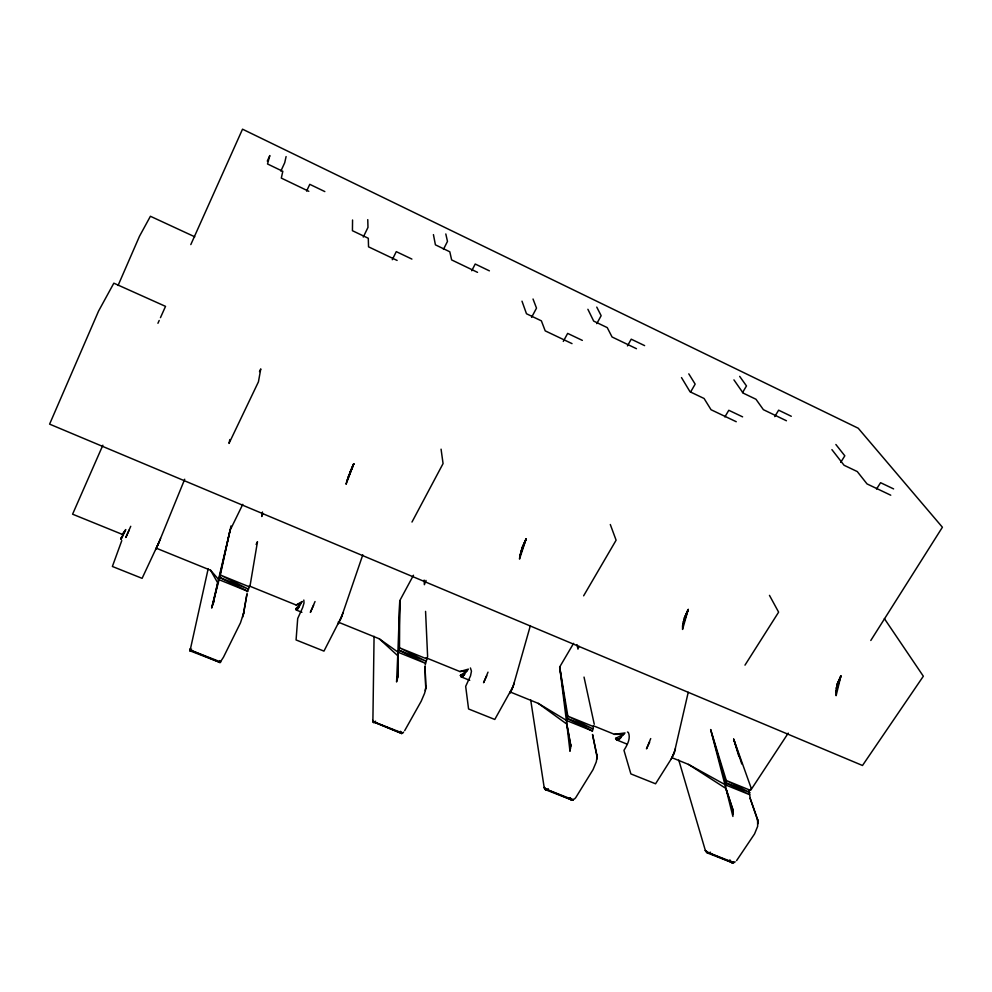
<?xml version="1.0" encoding="UTF-8"?>
<svg xmlns="http://www.w3.org/2000/svg" width="992" height="992" viewBox="0 0 992 992"><rect width="100%" height="100%" fill="white"/><g stroke="black" fill="none" stroke-linecap="round" stroke-linejoin="round"><path stroke-width="1.49" d="M596.849 759.19L596.849 754.9L592.522 734.502L597.035 756.822L596.304 761.831L593.03 769.656L575.757 797.618L574.492 798.982L571.318 799.874L570.226 797.717L571.318 799.874L573.289 799.837L547.1 789.607L544.186 787.536L530.695 699.93M671.658 757.578L688.485 764.41L725.933 788.479L732.902 816.428L732.914 809.46L725.933 788.479L710.656 729.591L726.293 780.518L725.598 786.854M682.57 626.014L682.558 629.436L688.212 609.485L684.406 617.793L682.57 626.014L688.212 609.485L684.406 617.793M352.557 220.001L352.433 230.702L368.292 238.278L368.54 246.834L397.122 260.437M373.252 722.449L372.769 720.477L374.666 722.176L402.554 733.076L401.698 733.485L372.88 721.73L374.071 636.294M338.173 622.096L379.229 638.774L397.73 655.7L397.953 675.118L396.577 681.988L397.73 655.7L398.747 650.12L399.764 600.681L413.478 575.236M510.136 691.957L538.272 703.39L566.816 724.11L569.978 751.304L570.636 744.372L566.816 724.11L559.686 666.996L573.599 643.337M425.779 688.2L425.06 666.748L425.779 688.2L424.626 693.197L421.191 701.245L404.686 730.633M190.018 650.839L190.154 649.041L190.886 650.318L220.633 661.949L220.026 662.482L190.018 650.839L208.146 568.875M835.797 692.218L837.186 684.058L840.894 676.011L836.12 695.677L835.797 692.218L840.894 676.011L837.186 684.058M570.549 748.662L570.636 744.372M519.895 555.731L519.51 559.104L526.132 538.879L522.238 547.448L519.895 555.731L526.132 538.879L522.238 547.448M247.144 593.154L243.648 613.217L240.461 622.864L223.46 657.225L220.026 662.482L219.703 660.598M425.357 690.544L425.878 686.315M566.692 722.523L567.846 716.174L559.686 666.996L567.213 718.456L592.46 730.992L593.427 726.566L567.846 716.174L592.819 728.847L567.213 718.456M749.022 789.682L750.138 798.275L757.578 819.355L757.665 826.324L754.54 833.937L736.597 860.61M397.346 679.322L397.953 675.118M425.122 665.21L427.614 656.506L425.568 611.382M262.483 512.008L261.727 516.497L262.868 513.769M243.226 615.04L246.81 594.642M397.842 654.162L399.764 600.681L399.503 647.813L398.747 650.12L425.432 663.313L398.189 652.277L379.229 638.774M156.178 548.154L210.577 570.251L217.694 582.85L211.656 608.059L220.323 575.038L230.987 525.934M229.822 439.555L229.003 443.424L258.428 381.846L260.784 368.9L259.495 371.628M213.379 603.074L217.694 582.85M286.093 156.562L284.716 162.725L280.885 171.07M256.122 544.434L257.486 541.694L250.294 584.4L247.69 591.282L219.418 577.369L230.082 530.336L242.767 504.345M627.477 731.997L628.395 732.53C630.949 738.544 627.105 745.228 623.968 750.312L630.875 773.909L655.563 783.792L671.262 758.917L674.424 752.258L688.225 692.317M230.082 530.336L218.066 581.374M346.865 480.971L346.059 484.27L353.76 463.797L346.865 480.971L353.76 463.797L349.779 472.651M242.532 617.359L243.648 613.217M470.419 667.963L471.46 671.187L470.53 675.837L465.67 686.365L468.571 708.97L494.785 719.46L513.112 686.514L530.373 625.617M122.376 534.415L124.88 531.352L120.999 538.966L125.773 529.567L122.376 534.415L72.59 514.191L102.858 445.21M212.635 605.393L213.85 601.264M303.812 600.036L304.011 603L302.647 607.625L297.699 618.512L296.075 639.952L323.962 651.112L341.632 616.64L362.799 554.838M672.998 755.743L675.453 748.675M650.715 738.581L646.486 748.861L649.661 742.165M578.993 646.313L577.964 649.115L576.984 644.602M511.599 690.11L514.302 682.88M488.014 672.154L483.575 682.719L486.799 675.8M836.169 688.25L840.894 676.011M426.027 580.419L424.365 584.697L424.154 580.097M683.203 622.046L688.212 609.485M340.045 620.335L342.996 612.957M315.034 601.536L310.36 612.399L313.633 605.232M121.78 540.603L112.381 566.469L142.104 578.348L159.005 542.227L184.71 479.235M520.825 551.763L526.132 538.879M348.142 477.016L353.76 463.797M157.331 546.022L160.568 538.482M130.746 526.306L125.823 537.478L129.146 530.063M118.06 285.51L139.512 236.208L150.412 216.268L194.767 236.803M190.811 244.59L242.519 129.183L858.229 428.234L942.4 527.236L870.802 640.472M157.939 323.293L159.204 320.466M160.468 317.651L165.528 306.367L113.832 283.179L98.568 311.079L49.6 424.13L862.494 765.489L923.341 676.222L884.356 618.574M155.682 549.605L159.005 542.227M267.294 161.113L269.836 155.533L267.518 163.965L282.807 171.331L281.306 178.089L308.822 191.307M338.359 623.77L341.632 616.64M306.602 191.096L309.777 184.326L324.83 191.58M509.888 693.408L513.112 686.514M671.262 758.917L674.424 752.258M363.283 237.063L367.982 227.404L367.759 219.629M392.274 259.718L396.279 251.633L411.903 259.086M443.449 249.364L447.479 241.403L445.805 233.951M122.859 535.531L120.95 538.755M471.746 270.754L475.218 264.021L489.403 270.853M411.978 522.052L443.064 463.586L441.068 449.165M531.588 317.341L536.511 308.128L533.026 299.014M563.295 341.409L567.66 333.399L582.341 340.392M596.775 323.64L601.152 315.692L596.762 307.111M627.465 345.898L631.234 339.177L644.626 345.625M690.606 391.989L695.169 384.127L688.795 373.848M583.631 595.82L616.106 540.206L610.303 524.508M296.162 605.021L301.184 603.111L295.876 608.679C297.364 612.362 300.688 602.727 302.262 601.462L296.162 605.021L249.203 585.95M724.867 416.925L728.798 410.279L742.611 416.863M742.537 392.596L746.48 385.938L739.672 376.365M120.999 538.966L121.979 537.304L121.222 537.85M774.74 416.615L778.633 410.18L791.294 416.28M840.72 462.359L844.812 455.812L835.872 444.503M744.98 665.148L778.621 612.151L769.47 595.361M876.531 489.031L880.586 482.695L893.606 488.907M750.994 789.806L788.243 733.113M298.865 607.017L296.918 609.671L295.926 609.696M190.154 649.041L190.328 650.876L191.654 649.202M614.432 734.328L623.646 734.34L615.598 738.37L617.061 740.069L618.19 739.945L625.022 732.939L614.432 734.328L593.377 725.772M459.904 671.547L467.145 670.654L460.375 675.403L461.342 676.941L462.247 676.718L468.385 669.129L459.904 671.547L426.052 657.795M190.328 650.876L190.886 650.318L220.026 662.482L219.554 661.788M620.843 737.763L618.19 739.945L616.181 739.536M462.247 676.718L464.566 674.3L460.375 675.403M372.769 720.477L373.86 722.61L375.658 721.196M403.57 732.108L401.698 733.485L400.483 731.315L401.041 733.324L402.554 733.076M460.71 676.494L464.566 674.3L461.342 676.941L469.724 680.338M573.289 799.837L572.21 800.135L546.059 789.917L544.186 787.536L546.059 789.917L548.278 788.727M373.86 722.61L374.666 722.176L401.698 733.485L400.632 732.58M219.666 662.433L220.633 661.949M678.764 760.095L705.386 850.59L707.966 853.194L710.545 852.215M735.221 861.874L731.464 862.457L729.901 860.176L731.464 862.457L733.857 862.618L709.206 852.984L705.386 850.59L706.874 852.847M546.059 789.917L547.1 789.607L572.21 800.135L570.636 799.044M705.386 850.59L707.966 853.194L709.206 852.984L732.58 862.817L733.857 862.618M295.876 608.679L297.798 608.642L296.286 610.03L301.89 612.3M615.598 738.37L619.467 739.164L617.061 740.069L626.832 744.037M707.966 853.194L732.58 862.817L730.546 861.564M219.418 577.369L248.422 589.136L220.323 575.038L249.302 586.805M398.747 650.12L425.977 661.168L399.503 647.813L426.709 658.862M710.656 729.591L725.772 782.775L749.902 792.571L726.293 780.518L750.398 790.314L751.142 788.057L733.671 739.127L738.928 756.462M247.69 591.282L218.649 579.526L210.577 570.251M592.46 730.992L566.829 720.614L538.272 703.39M572.012 343.616L545.203 330.857L541.384 320.85L526.479 313.745L521.99 301.171M736.25 421.724L711.053 409.733L704.072 398.474L690.048 391.79L681.492 377.58M890.754 495.206L867.033 483.922L857.274 471.572L844.056 465.26L831.904 449.624M477.536 272.354L451.633 259.916L449.81 251.782L435.414 244.838L433.43 234.62M636.455 348.7L612.052 336.982L607.253 327.62L593.675 321.086L587.884 309.281M786.433 420.757L763.381 409.671L755.966 399.255L743.12 393.08L733.931 379.874M725.772 782.775L749.692 794.716L725.549 784.92L688.485 764.41M544.186 787.536L545.191 789.657M750.138 798.275L758 821.339M733.671 739.127L741.793 763.989M725.933 788.479L733.299 811.431M584.028 677.09L594.258 724.259M566.816 724.11L570.772 746.306M757.578 819.355L758.024 823.707M596.849 754.9L597.035 756.822M732.914 809.46L733.286 813.8M397.73 655.7L397.804 676.99"/></g></svg>
